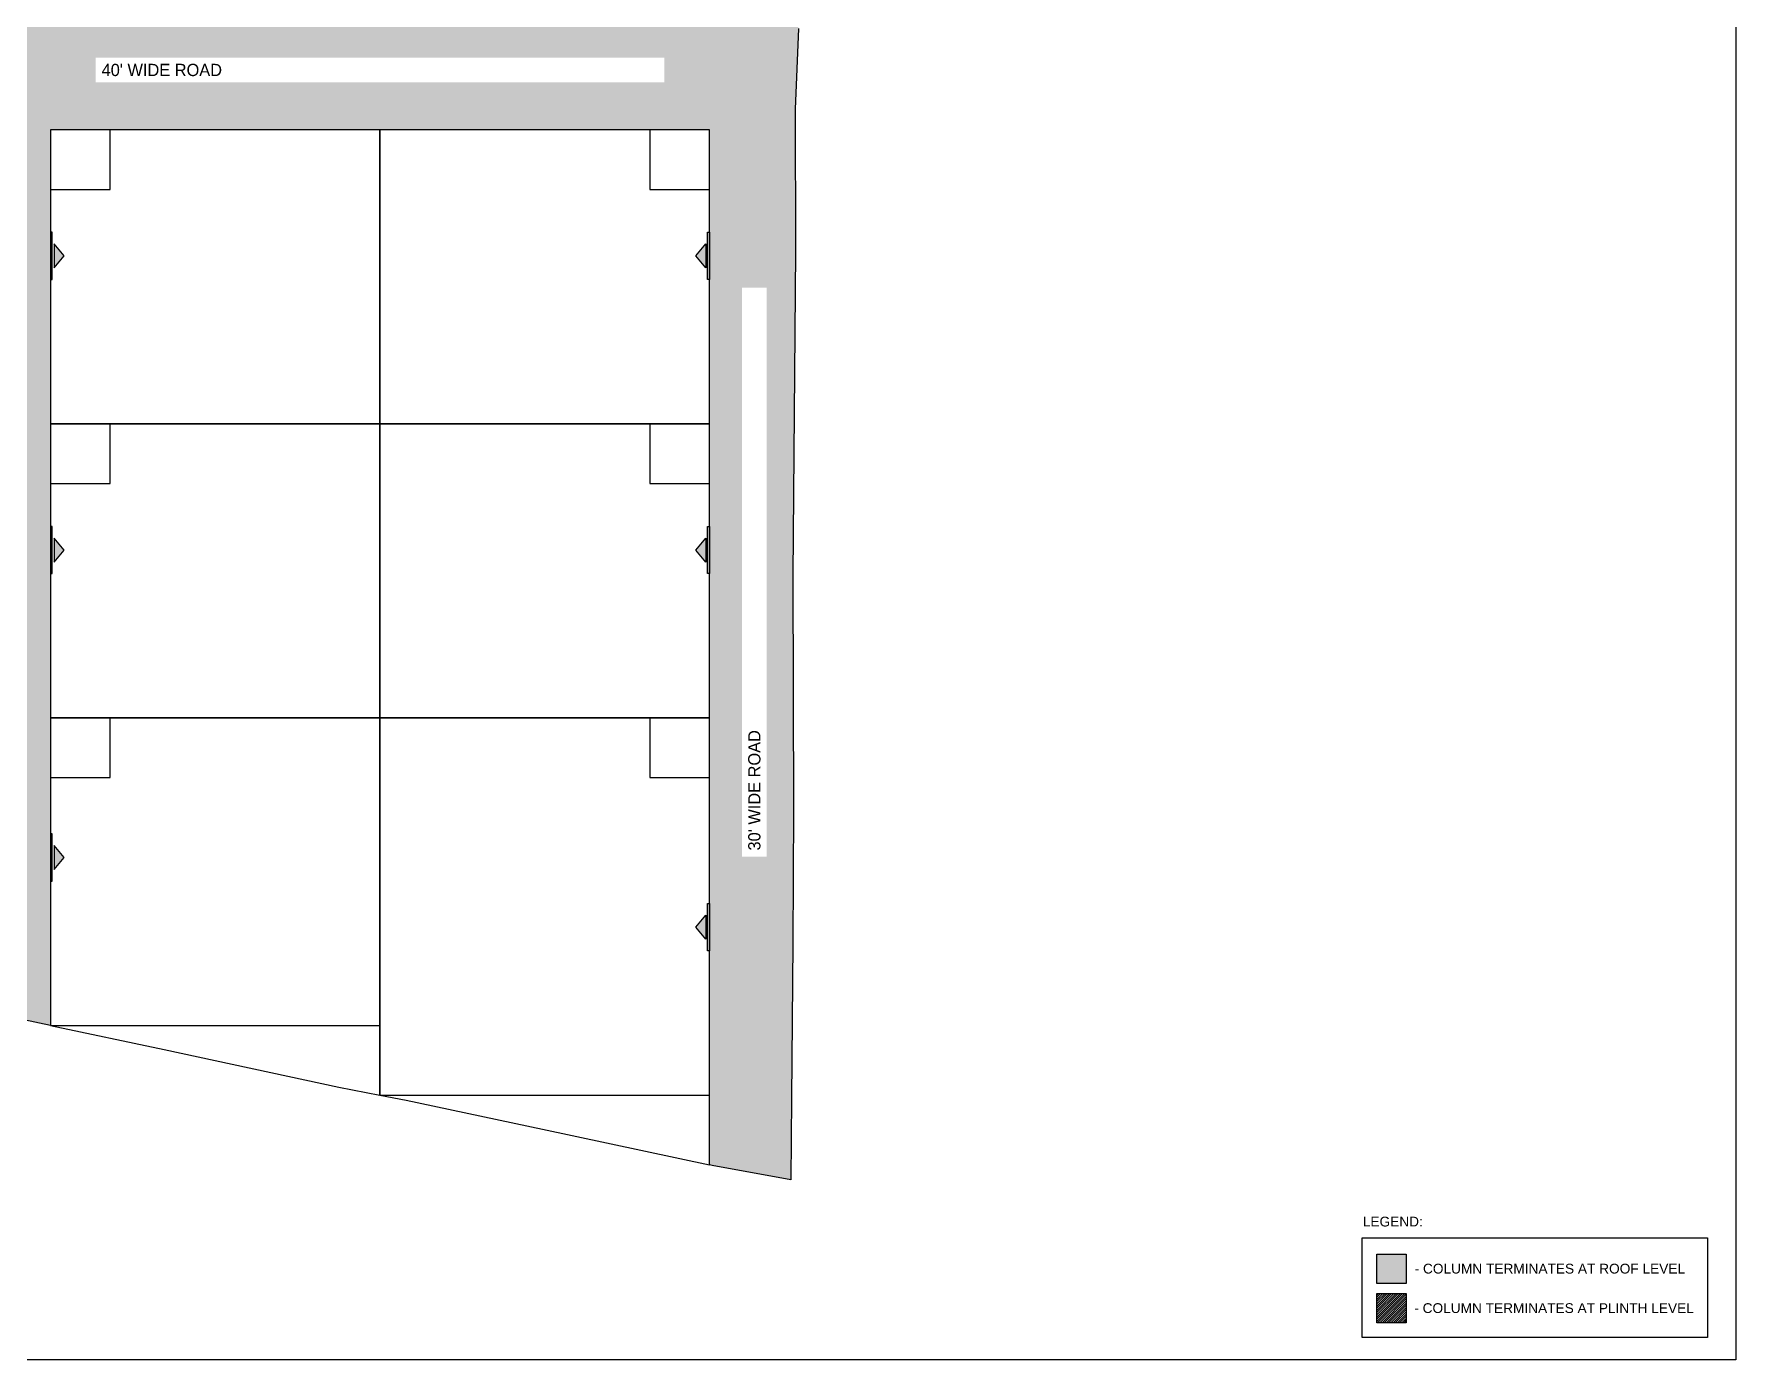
# Model space of a CAD drawing. Header units: millimetres. Extents: x -176651 to 388869, y -43089 to 486614.
# Drawn here: x 214975 to 388869, y -18386 to 117077 of the extents above; entities that cross this region are included whole.
import ezdxf

# ---------------------------------------------------------------- set-up
doc = ezdxf.new("R2010")
doc.units = ezdxf.units.MM
doc.header["$LTSCALE"] = 150
for name, color, linetype in [('ad-Column', 3, 'Continuous'), ('ad-Column Hatch', 125, 'Continuous'), ('ad-RCC Hatch', 125, 'Continuous'), ('ad-Text', 7, 'Continuous'), ("Plot's Boundary$0$ad-Entrance(1625)", 2, 'Continuous'), ("Plot's Boundary$0$ad-Parking", 2, 'Continuous'), ("Plot's Boundary$0$ad-Road", 8, 'Continuous'), ("Plot's Boundary$0$ad-Road Hatch", 8, 'Continuous'), ("Plot's Boundary$0$ad-Text", 7, 'Continuous')]:
    doc.layers.add(name, color=color, linetype=linetype)
doc.layers.add("Plot's Boundary$0$ad-Plot Boundary", color=6, linetype='Continuous', true_color=0xff00ff)
doc.styles.add("Plot's Boundary$0$MtX_Century_Gothic", font='GOTHIC.TTF')
doc.styles.get("Standard").update_dxf_attribs({"font": 'arial.ttf'})

# ---------------------------------------------------------------- blocks, each defined once
blk = doc.blocks.new("Plot's Boundary$0$A$C4fb60e89")
at = {"layer": "Plot's Boundary$0$ad-Road Hatch", "ltscale": 5, "transparency": 33554687}
h = blk.add_hatch(dxfattribs=at)
h.set_pattern_fill('AR-HBONE', color=256, scale=15)
h.set_pattern_definition([(45, (-193247.7, -428758.8), (0, 2155.2615), [4572, -1524]), (135, (-192170.1, -427681.1), (2e-13, 2155.2615), [4572, -1524])])
h.paths.add_polyline_path([(175594, -250241), (169178, -249341), (167473, -249057), (167473, -138694), (101313, -138694), (101313, -199954), (101308, -237995), (101040, -268291), (101008, -280968), (101066, -293684), (101243, -311127), (100910, -319344), (100949, -333937), (100669, -366960), (100727, -390983), (100669, -404586), (100538, -420418), (100467, -428759), (92426, -427265), (92163, -427209), (92163, -321454), (24803, -321454), (24803, -412961), (15653, -411029), (15654, -321452), (-19535, -321452), (-34427, -319477), (-65207, -315395), (-171770, -301268), (-185854, -298333), (-193248, -296832), (-193244, -292908), (-191914, -285219), (-191839, -284679), (-183397, -286393), (-169723, -289243), (-53141, -304698), (-18730, -309262), (15653, -309262), (15653, 703), (24803, 1115), (24803, -129544), (92163, -129544), (92163, 15133), (101313, 17713), (101313, -129544), (167473, -129544), (167473, 35552), (175738, 37855), (175849, 28595), (175836, 25947), (175777, 14040), (175855, 2316), (175660, -18036), (175731, -34039), (175718, -46839), (175673, -63402), (175816, -82072), (175542, -106356), (175490, -124641), (175575, -145019), (175731, -168892), (175797, -181269), (175797, -192667), (175744, -208200), (175829, -223277), (175888, -234871)])
h.paths.add_polyline_path([(24803, -309264), (92163, -309264), (92163, -138694), (24803, -138694)], flags=16)
at = {"layer": "Plot's Boundary$0$ad-Road", "ltscale": 5}
blk.add_lwpolyline([(101243, -311127), (100910, -319344), (100949, -333937), (100669, -366960), (100727, -390983), (100669, -404586), (100538, -420418), (100467, -428759), (92426, -427265), (92163, -427209), (92163, -321454), (24803, -321454), (24803, -412961), (15653, -411029)], dxfattribs=at)
at = {"layer": "Plot's Boundary$0$ad-Text", "linetype": 'Continuous', "insert": (58483, -315359), "char_height": 1250, "width": 56881.51, "attachment_point": 5, "style": "Plot's Boundary$0$MtX_Century_Gothic", "bg_fill": 3, "box_fill_scale": 1.5, "bg_fill_color": 257, "bg_fill_transparency": 0}
blk.add_mtext("\\pxqd;40' WIDE ROAD", dxfattribs=at)
at = {"layer": "Plot's Boundary$0$ad-Text", "linetype": 'Continuous', "insert": (96738, -366657), "char_height": 1250, "width": 56881.51, "attachment_point": 5, "rotation": 90, "style": "Plot's Boundary$0$MtX_Century_Gothic", "bg_fill": 3, "box_fill_scale": 1.5, "bg_fill_color": 257, "bg_fill_transparency": 0}
blk.add_mtext("\\pxqd;30' WIDE ROAD", dxfattribs=at)
blk = doc.blocks.new("Plot's Boundary$0$zw$E7CA")
at = {"layer": "Plot's Boundary$0$ad-Plot Boundary"}
blk.add_lwpolyline([(0, 0), (33680, 0), (33680, 30050), (0, 30050)], close=True, dxfattribs=at)
blk = doc.blocks.new("Plot's Boundary$0$zw$A88E")
at = {"layer": "Plot's Boundary$0$ad-Plot Boundary", "ltscale": 5}
for points in [[(-150934, -450816), (-139301, -453272), (-121446, -457132), (-117254, -457945), (-117254, -419409), (-150934, -419409)], [(-117254, -457945), (-114586, -458463), (-100664, -461423), (-83574, -465065), (-83574, -419409), (-117254, -419409)]]:
    blk.add_lwpolyline(points, close=True, dxfattribs=at)
for p in [(-150934, -389359), (-117254, -389359), (-150934, -419409), (-117254, -419409)]:
    blk.add_blockref("Plot's Boundary$0$zw$E7CA", p, dxfattribs=at)
blk = doc.blocks.new("Plot's Boundary$0$zw$944D")
at = {"layer": "Plot's Boundary$0$ad-Parking", "ltscale": 5}
blk.add_lwpolyline([(0, 0), (6100, 0), (6100, 6100), (0, 6100)], close=True, dxfattribs=at)
blk = doc.blocks.new("Plot's Boundary$0$zw$2786")
at = {"layer": "Plot's Boundary$0$ad-Parking", "ltscale": 5}
for p in [(36699, -246797), (97959, -246797), (36699, -276847), (97959, -276847), (36699, -306897), (97959, -306897)]:
    blk.add_blockref("Plot's Boundary$0$zw$944D", p, dxfattribs=at)
blk = doc.blocks.new("Plot's Boundary$0$zw$1D4B")
at = {"ltscale": 5}
for points in [[(36699, -332204), (70379, -332207)], [(70379, -339333), (104059, -339333)]]:
    blk.add_lwpolyline(points, dxfattribs=at)
blk = doc.blocks.new("Plot's Boundary$0$zw$68CA")
at = {"layer": "Plot's Boundary$0$ad-Entrance(1625)", "ltscale": 5}
h = blk.add_hatch(color=256, dxfattribs=at)
h.dxf.hatch_style = 1
h.paths.add_polyline_path([(-400, -1187.5), (-400, -3637.5), (-1400, -2412.5)])
for points in [[(-200, 0), (0, 0), (0, -4825), (-200, -4825)], [(-400, -1187.5), (-400, -3637.5), (-1400, -2412.5)]]:
    blk.add_lwpolyline(points, close=True, dxfattribs=at)
blk = doc.blocks.new("Plot's Boundary$0$zw$9E45")
at = {"layer": "Plot's Boundary$0$ad-Entrance(1625)", "ltscale": 5, "xscale": -1}
for p in [(24803, -331934), (24803, -361984), (24803, -393391)]:
    blk.add_blockref("Plot's Boundary$0$zw$68CA", p, dxfattribs=at)
at = {"layer": "Plot's Boundary$0$ad-Entrance(1625)", "ltscale": 5}
for p in [(92163, -331934), (92163, -361984), (92163, -400520)]:
    blk.add_blockref("Plot's Boundary$0$zw$68CA", p, dxfattribs=at)
blk = doc.blocks.new("Plot's Boundary")
at = {"layer": "Plot's Boundary$0$ad-Road", "ltscale": 5}
blk.add_blockref("Plot's Boundary$0$A$C4fb60e89", (191839, 428759), dxfattribs=at)
at = {"ltscale": 5}
blk.add_blockref("Plot's Boundary$0$zw$1D4B", (179944, 348002), dxfattribs=at)
at = {"layer": "Plot's Boundary$0$ad-Entrance(1625)", "ltscale": 5}
blk.add_blockref("Plot's Boundary$0$zw$9E45", (191839, 428759), dxfattribs=at)
at = {"layer": "Plot's Boundary$0$ad-Parking", "ltscale": 5}
blk.add_blockref("Plot's Boundary$0$zw$2786", (179944, 348002), dxfattribs=at)
at = {"layer": "Plot's Boundary$0$ad-Plot Boundary", "ltscale": 5}
blk.add_blockref("Plot's Boundary$0$zw$A88E", (367577, 466614), dxfattribs=at)

msp = doc.modelspace()

# ---------------------------------------------------------------- hatches: boundary and pattern name
at = {"layer": 'ad-Column Hatch', "transparency": 33554687}
h = msp.add_hatch(color=256, dxfattribs=at)
h.dxf.hatch_style = 1
h.paths.add_polyline_path([(352182, -7564), (355182, -7564), (355182, -10564), (352182, -10564)])
at = {"layer": 'ad-RCC Hatch', "transparency": 33554687}
h = msp.add_hatch(dxfattribs=at)
h.set_pattern_fill('ANSI31', color=256, scale=50)
h.set_pattern_definition([(45, (353755.82, -49470), (-112.2532, 112.2532), [])])
h.paths.add_polyline_path([(352182, -11597), (355182, -11597), (355182, -14597), (352182, -14597)])

# ---------------------------------------------------------------- linework, layer by layer
at = {"ltscale": 5}
msp.add_lwpolyline([(-176651, 486614), (388869, 486614), (388869, -18386), (-176651, -18386)], close=True, dxfattribs=at)
msp.add_lwpolyline([(350668, -5904), (385975, -5904), (385975, -16087), (350668, -16087)], close=True)
at = {"layer": 'ad-Column'}
for points in [[(352182, -7564), (355182, -7564), (355182, -10564), (352182, -10564)], [(352182, -11597), (355182, -11597), (355182, -14597), (352182, -14597)]]:
    msp.add_lwpolyline(points, close=True, dxfattribs=at)

# ---------------------------------------------------------------- texts
at = {"layer": 'ad-Text', "char_height": 1000, "attachment_point": 5}
for s, insert, width in [('\\pxql,t25;LEGEND:', (353539, -4257), 5591.12), ('\\pxql,t25;- COLUMN TERMINATES AT ROOF LEVEL', (369981, -9064), 27887.27), ('\\pxql,t25;- COLUMN TERMINATES AT PLINTH LEVEL', (370485, -13097), 28967.52)]:
    msp.add_mtext(s, dxfattribs=dict(at, insert=insert, width=width))

# ---------------------------------------------------------------- next in the draw order: block references
msp.add_blockref("Plot's Boundary", (0, 0))

doc.saveas('drawing.dxf')
